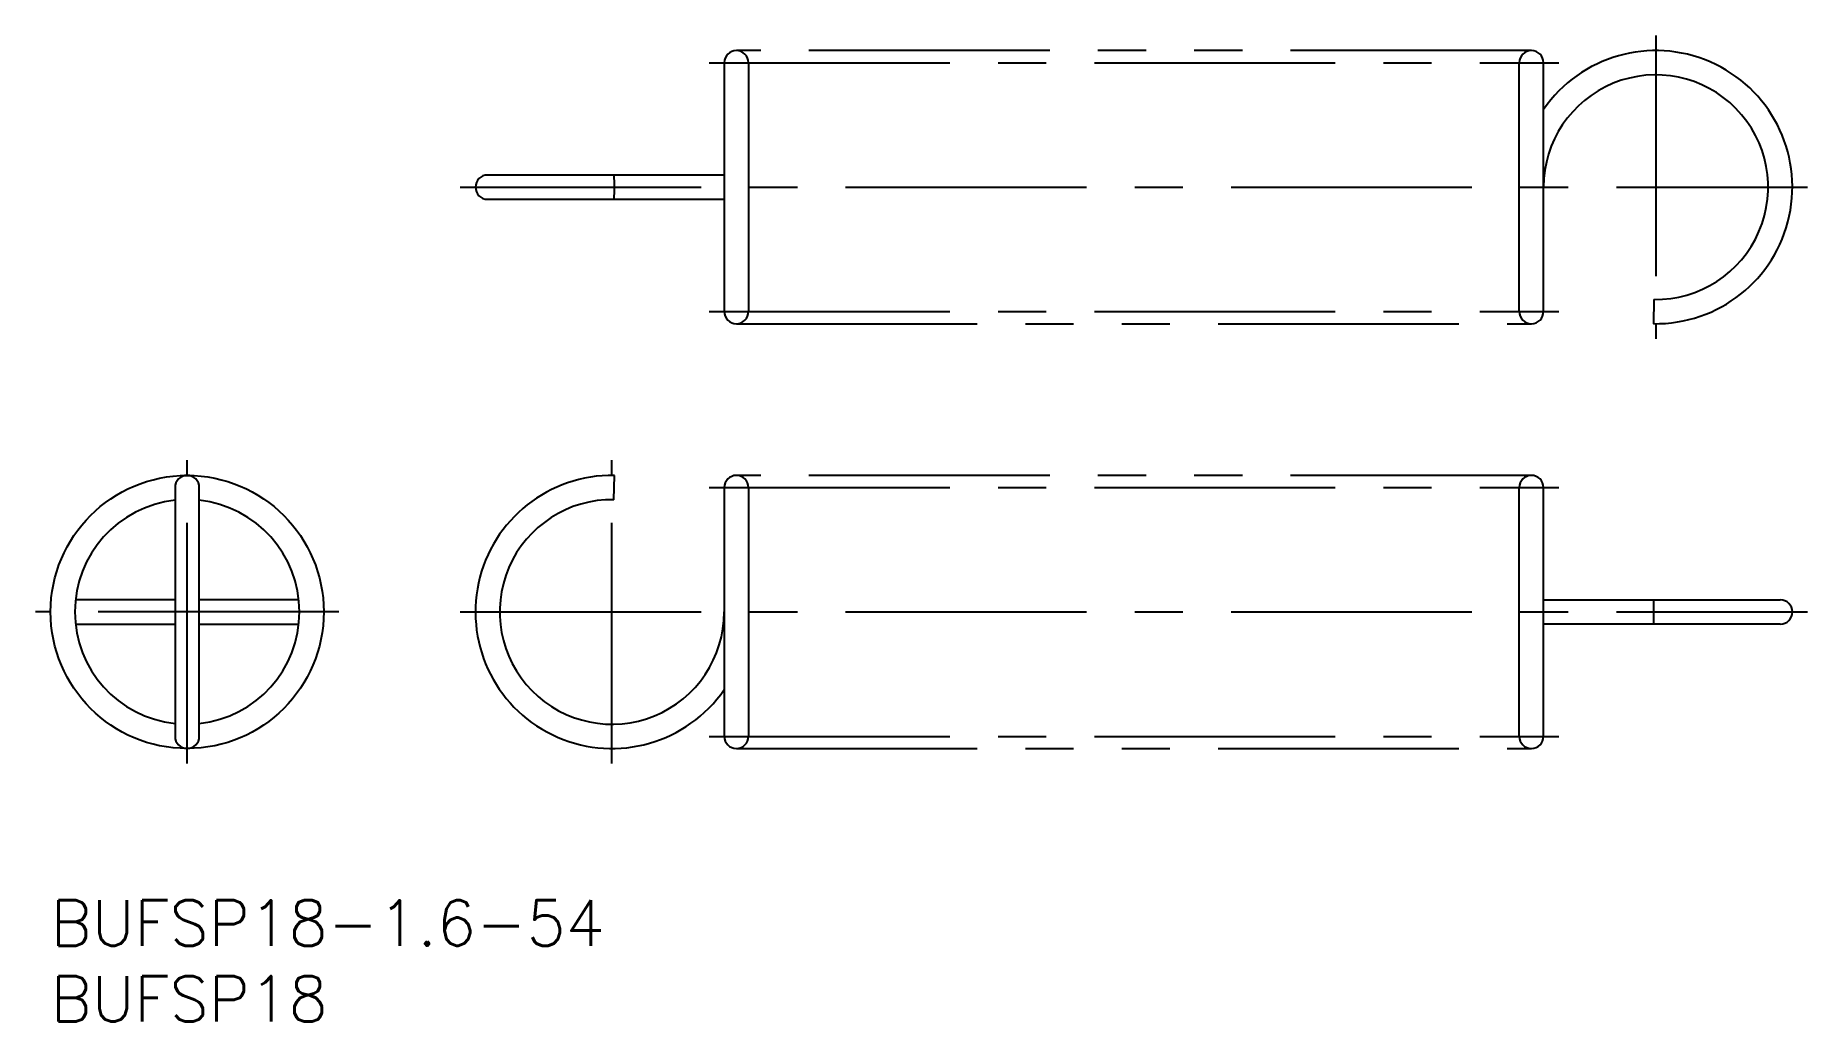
# Model space of a CAD drawing. Extents: x -1 to 116, y -8 to 57.
import ezdxf

# ---------------------------------------------------------------- set-up
doc = ezdxf.new("R2010")
doc.units = 0
doc.header["$LTSCALE"] = 0.5
doc.linetypes.add('CENTER', pattern=[50.8, 31.75, -6.35, 6.35, -6.35])
doc.linetypes.add('PHANTOM', pattern=[63.5, 31.75, -6.35, 6.35, -6.35, 6.35, -6.35])
for name, color, linetype in [('MSM_CENTER', 1, 'CENTER'), ('MSM_CONTINUOUS', 7, 'CONTINUOUS'), ('MSM_IMAGINARY', 6, 'PHANTOM'), ('MSM_PART_NUMBER', 7, 'CONTINUOUS')]:
    doc.layers.add(name, color=color, linetype=linetype)
doc.styles.get("Standard").update_dxf_attribs({"font": 'txt.shx', "height": 3, "bigfont": 'bigfont.shx'})

# ---------------------------------------------------------------- blocks, each defined once
blk = doc.blocks.new('*U16')
at = {"layer": 'MSM_PART_NUMBER'}
blk.add_text('BUFSP18-1.6-54', height=3, dxfattribs=at).set_placement((0, -3))
blk = doc.blocks.new('*U17')
at = {"layer": 'MSM_PART_NUMBER'}
blk.add_text('BUFSP18', height=3, dxfattribs=at).set_placement((0, -8))

msp = doc.modelspace()

# ---------------------------------------------------------------- linework, layer by layer
at = {"layer": 'MSM_CENTER'}
for p, q in [((105.8, 57), (105.8, 37)), ((43.4, 55.2), (99.4, 55.2)), ((27, 47), (115.8, 47)), ((43.4, 38.8), (99.4, 38.8)), ((9, 9), (9, 29)), ((37, 9), (37, 29)), ((43.4, 27.2), (99.4, 27.2)), ((19, 19), (-1, 19)), ((27, 19), (115.8, 19)), ((43.4, 10.8), (99.4, 10.8))]:
    msp.add_line(p, q, dxfattribs=at)
at = {"layer": 'MSM_CONTINUOUS'}
for p, q in [((44.4, 55.2), (44.4, 38.8)), ((46, 55.2), (46, 38.8)), ((96.8, 38.8), (96.8, 55.2)), ((98.4, 38.8), (98.4, 55.2)), ((44.4, 47.8), (28.8, 47.8)), ((28.8, 46.2), (44.4, 46.2)), ((105.67, 39.6), (105.64, 38)), ((8.2, 27.2), (8.2, 10.8)), ((9.8, 10.8), (9.8, 27.2)), ((37.13, 26.4), (37.16, 28)), ((44.4, 27.2), (44.4, 10.8)), ((46, 27.2), (46, 10.8)), ((96.8, 10.8), (96.8, 27.2)), ((98.4, 10.8), (98.4, 27.2)), ((8.2, 19.8), (1.64, 19.8)), ((16.36, 19.8), (9.8, 19.8)), ((98.4, 19.8), (114, 19.8)), ((1.64, 18.2), (8.2, 18.2)), ((9.8, 18.2), (16.36, 18.2)), ((114, 18.2), (98.4, 18.2))]:
    msp.add_line(p, q, dxfattribs=at)
msp.add_circle((9, 19), 9, dxfattribs=at)
for centre, radius, start, end in [((45.2, 55.2), 0.8, 0, 180), ((97.6, 55.2), 0.8, 0, 180), ((105.8, 47), 9, 269, 145.3079), ((105.8, 47), 7.4, 269, 180), ((28.8, 47), 0.8, 90, 270), ((14.23, 47), 22.93, 358.0003, 1.9997), ((45.2, 38.8), 0.8, 180, 360), ((97.6, 38.8), 0.8, 180, 360), ((9, 27.2), 0.8, 0, 180), ((37, 19), 9, 89, 325.3079), ((45.2, 27.2), 0.8, 0, 180), ((97.6, 27.2), 0.8, 0, 180), ((9, 19), 7.4, 96.2063, 263.7937), ((9, 19), 7.4, 276.2063, 83.7937), ((37, 19), 7.4, 89, 0), ((128.57, 19), 22.93, 178.0003, 181.9997), ((114, 19), 0.8, 270, 90), ((9, 10.8), 0.8, 180, 0), ((45.2, 10.8), 0.8, 180, 360), ((97.6, 10.8), 0.8, 180, 360)]:
    msp.add_arc(centre, radius, start, end, dxfattribs=at)
at = {"layer": 'MSM_IMAGINARY'}
for p, q in [((97.6, 56), (45.2, 56)), ((45.2, 38), (97.6, 38)), ((97.6, 28), (45.2, 28)), ((45.2, 10), (97.6, 10))]:
    msp.add_line(p, q, dxfattribs=at)

# ---------------------------------------------------------------- block references
at = {"layer": 'MSM_CONTINUOUS'}
for name in ['*U16', '*U17']:
    msp.add_blockref(name, (0, 0), dxfattribs=at)

doc.saveas('drawing.dxf')
